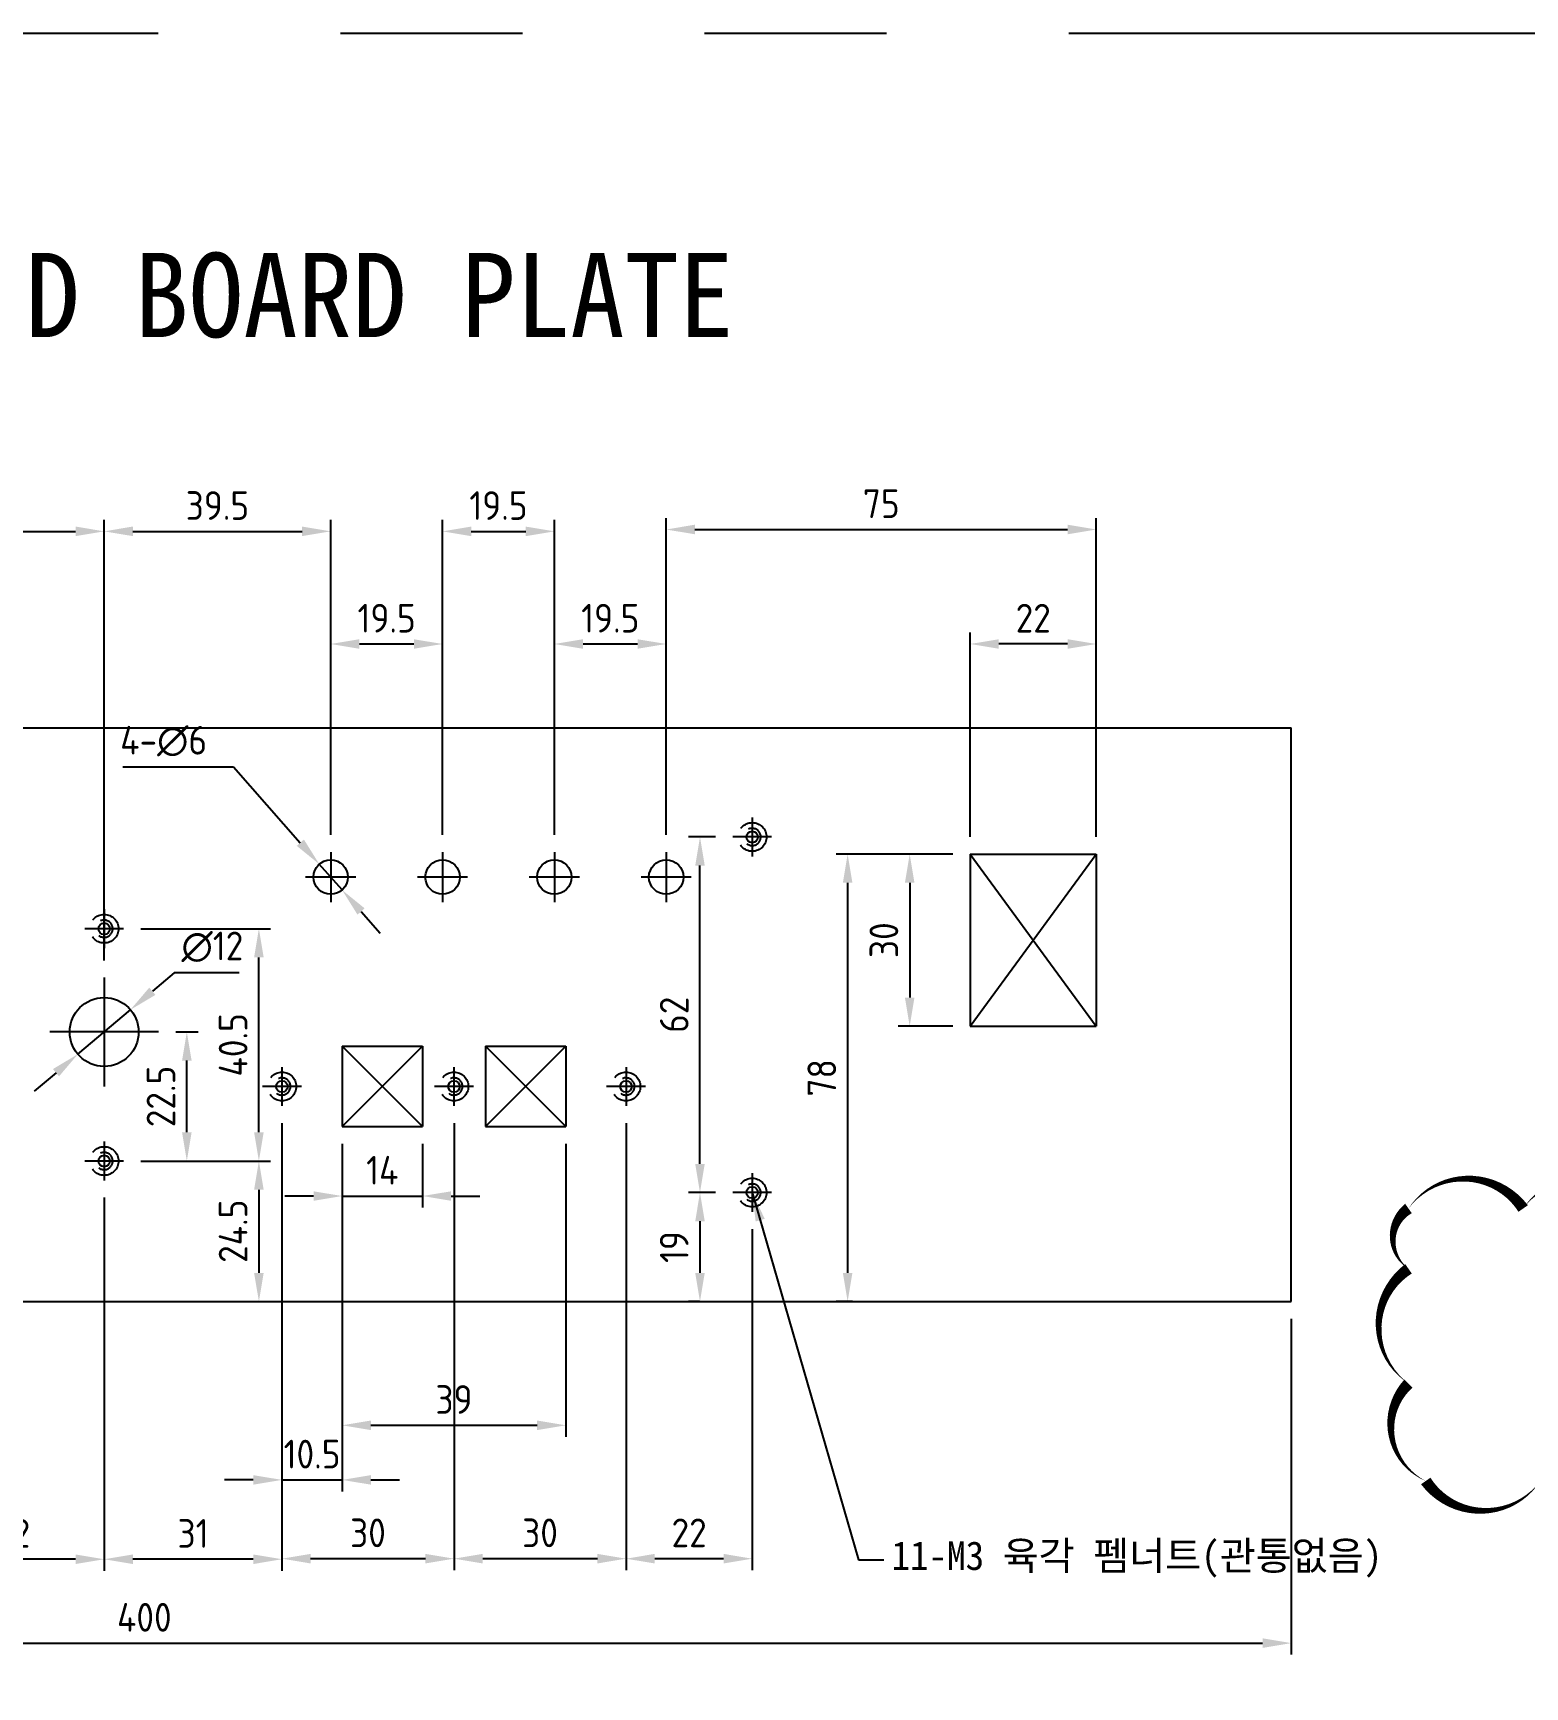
# Model space of a CAD drawing. Header units: millimetres. Extents: x 24815 to 37444, y -10619 to 6020.
# Drawn here: x 29106.8 to 29367, y 4553.1 to 4841.5 of the extents above; entities that cross this region are included whole.
import ezdxf

# ---------------------------------------------------------------- set-up
doc = ezdxf.new("R2010")
doc.units = ezdxf.units.MM
for name, pattern in [('CENTER', [50.8, 31.75, -6.35, 6.35, -6.35]), ('HIDDEN', [9.525, 6.35, -3.175]), ('PHANTOM2', [31.75, 15.875, -3.175, 3.175, -3.175, 3.175, -3.175])]:
    doc.linetypes.add(name, pattern=pattern)
doc.layers.add('CEN', color=1, linetype='CENTER')
doc.layers.add('CENTER', color=1, linetype='CENTER')
doc.styles.add('HAN', font='')
doc.styles.get("Standard").update_dxf_attribs({"font": 'ISOCP.SHX', "bigfont": 'WHGTXT.SHX'})
doc.styles.get('HAN').set_extended_font_data('GulimChe')
doc.dimstyles.new('PSTEK-2', dxfattribs={"dimtxt": 5, "dimasz": 5, "dimexe": 2, "dimexo": 3, "dimgap": 2, "dimtad": 1, "dimtoh": 1, "dimrnd": 0.05, "dimdsep": 46, "dimtxsty": 'Standard', "dimcen": 0, "dimclrt": 3, "dimadec": 1, "dimazin": 2, "dimtfac": 1, "dimtmove": 0, "dimatfit": 3, "dimfxl": 1, "dimtolj": 1, "dimtzin": 0, "dimarcsym": 0})

# ---------------------------------------------------------------- blocks, each defined once
blk = doc.blocks.new('*D528')
at = {"color": 0, "lineweight": -2, "transparency": 16777216}
for p, q in [((29079.24, 4692.8), (29079.24, 4756.58)), ((29119.24, 4679.78), (29119.24, 4756.58)), ((29084.24, 4754.58), (29114.24, 4754.58))]:
    blk.add_line(p, q, dxfattribs=at)
at = {"color": 0, "transparency": 16777216}
for points in [[(29084.24, 4755.42), (29084.24, 4753.75), (29079.24, 4754.58)], [(29114.24, 4755.42), (29114.24, 4753.75), (29119.24, 4754.58)]]:
    blk.add_solid(points, dxfattribs=at)
at = {"layer": 'Defpoints', "color": 0, "transparency": 16777216}
for p in [(29119.24, 4754.58), (29079.24, 4689.8), (29119.24, 4676.78)]:
    blk.add_point(p, dxfattribs=at)
at = {"color": 2, "transparency": 16777216, "insert": (29099.24, 4759.08), "char_height": 5, "attachment_point": 5}
blk.add_mtext('\\A1;40', dxfattribs=at)
blk = doc.blocks.new('*D530')
at = {"color": 0, "lineweight": -2, "transparency": 16777216}
for p, q in [((29150.24, 4651.41), (29150.24, 4587.2)), ((29160.74, 4647.8), (29160.74, 4587.2)), ((29145.24, 4589.2), (29140.24, 4589.2)), ((29150.24, 4589.2), (29160.74, 4589.2)), ((29165.74, 4589.2), (29170.74, 4589.2))]:
    blk.add_line(p, q, dxfattribs=at)
at = {"color": 0, "transparency": 16777216}
for points in [[(29145.24, 4590.03), (29145.24, 4588.37), (29150.24, 4589.2)], [(29165.74, 4590.03), (29165.74, 4588.37), (29160.74, 4589.2)]]:
    blk.add_solid(points, dxfattribs=at)
at = {"layer": 'Defpoints', "color": 0, "transparency": 16777216}
for p in [(29150.24, 4654.41), (29160.74, 4650.8), (29160.74, 4589.2)]:
    blk.add_point(p, dxfattribs=at)
at = {"color": 2, "transparency": 16777216, "insert": (29155.49, 4593.7), "char_height": 5, "attachment_point": 5}
blk.add_mtext('\\A1;10.5', dxfattribs=at)
blk = doc.blocks.new('*D531')
at = {"color": 0, "lineweight": -2, "transparency": 16777216}
for p, q in [((29087.24, 4647.91), (29087.24, 4573.37)), ((29119.24, 4638.41), (29119.24, 4573.37)), ((29114.24, 4575.37), (29092.24, 4575.37))]:
    blk.add_line(p, q, dxfattribs=at)
at = {"color": 0, "transparency": 16777216}
for points in [[(29092.24, 4576.2), (29092.24, 4574.53), (29087.24, 4575.37)], [(29114.24, 4576.2), (29114.24, 4574.53), (29119.24, 4575.37)]]:
    blk.add_solid(points, dxfattribs=at)
at = {"layer": 'Defpoints', "color": 0, "transparency": 16777216}
for p in [(29087.24, 4650.91), (29119.24, 4641.41), (29087.24, 4575.37)]:
    blk.add_point(p, dxfattribs=at)
at = {"color": 2, "transparency": 16777216, "insert": (29103.24, 4579.87), "char_height": 5, "attachment_point": 5}
blk.add_mtext('\\A1;32', dxfattribs=at)
blk = doc.blocks.new('*D532')
at = {"color": 0, "lineweight": -2, "transparency": 16777216}
for p, q in [((28926.24, 4617.3), (28926.24, 4558.74)), ((29326.24, 4617.3), (29326.24, 4558.74)), ((28931.24, 4560.74), (29321.24, 4560.74))]:
    blk.add_line(p, q, dxfattribs=at)
at = {"color": 0, "transparency": 16777216}
for points in [[(28931.24, 4561.58), (28931.24, 4559.91), (28926.24, 4560.74)], [(29321.24, 4561.58), (29321.24, 4559.91), (29326.24, 4560.74)]]:
    blk.add_solid(points, dxfattribs=at)
at = {"layer": 'Defpoints', "color": 0, "transparency": 16777216}
for p in [(28926.24, 4620.3), (29326.24, 4620.3), (29326.24, 4560.74)]:
    blk.add_point(p, dxfattribs=at)
at = {"color": 2, "transparency": 16777216, "insert": (29126.24, 4565.24), "char_height": 5, "attachment_point": 5}
blk.add_mtext('\\A1;400', dxfattribs=at)
blk = doc.blocks.new('*D544')
at = {"color": 0, "lineweight": -2, "transparency": 16777216}
for p, q in [((29131.46, 4677.62), (29127.64, 4674.4)), ((29142.76, 4677.62), (29131.46, 4677.62)), ((29114.65, 4663.42), (29123.82, 4671.17)), ((29110.84, 4660.2), (29107.02, 4656.97))]:
    blk.add_line(p, q, dxfattribs=at)
at = {"color": 0, "transparency": 16777216}
for points in [[(29127.1, 4675.03), (29128.18, 4673.76), (29123.82, 4671.17)], [(29110.3, 4660.83), (29111.37, 4659.56), (29114.65, 4663.42)]]:
    blk.add_solid(points, dxfattribs=at)
at = {"layer": 'Defpoints', "color": 0, "transparency": 16777216}
for p in [(29123.82, 4671.17), (29114.65, 4663.42)]:
    blk.add_point(p, dxfattribs=at)
at = {"color": 2, "transparency": 16777216, "insert": (29138.11, 4682.13), "char_height": 5, "attachment_point": 5}
blk.add_mtext('\\A1;∅12', dxfattribs=at)
blk = doc.blocks.new('*D545')
at = {"color": 0, "lineweight": -2, "transparency": 16777216}
for p, q in [((29131.72, 4667.3), (29135.65, 4667.3)), ((29133.65, 4649.8), (29133.65, 4662.3)), ((29127.63, 4644.8), (29135.65, 4644.8))]:
    blk.add_line(p, q, dxfattribs=at)
at = {"color": 0, "transparency": 16777216}
for points in [[(29132.82, 4662.3), (29134.49, 4662.3), (29133.65, 4667.3)], [(29132.82, 4649.8), (29134.49, 4649.8), (29133.65, 4644.8)]]:
    blk.add_solid(points, dxfattribs=at)
at = {"layer": 'Defpoints', "color": 0, "transparency": 16777216}
for p in [(29128.72, 4667.3), (29133.65, 4667.3), (29124.63, 4644.8)]:
    blk.add_point(p, dxfattribs=at)
at = {"color": 2, "transparency": 16777216, "insert": (29129.15, 4656.05), "char_height": 5, "attachment_point": 5, "rotation": 90}
blk.add_mtext('\\A1;22.5', dxfattribs=at)
blk = doc.blocks.new('*D546')
at = {"color": 0, "lineweight": -2, "transparency": 16777216}
for p, q in [((29119.24, 4679.78), (29119.24, 4756.58)), ((29158.74, 4701.67), (29158.74, 4756.58)), ((29124.24, 4754.58), (29153.74, 4754.58))]:
    blk.add_line(p, q, dxfattribs=at)
at = {"color": 0, "transparency": 16777216}
for points in [[(29124.24, 4755.42), (29124.24, 4753.75), (29119.24, 4754.58)], [(29153.74, 4755.42), (29153.74, 4753.75), (29158.74, 4754.58)]]:
    blk.add_solid(points, dxfattribs=at)
at = {"layer": 'Defpoints', "color": 0, "transparency": 16777216}
for p in [(29158.74, 4754.58), (29158.74, 4698.67), (29119.24, 4676.78)]:
    blk.add_point(p, dxfattribs=at)
at = {"color": 2, "transparency": 16777216, "insert": (29138.99, 4759.08), "char_height": 5, "attachment_point": 5}
blk.add_mtext('\\A1;39.5', dxfattribs=at)
blk = doc.blocks.new('*D547')
at = {"color": 0, "lineweight": -2, "transparency": 16777216}
for p, q in [((29125.63, 4685.3), (29148.22, 4685.3)), ((29146.22, 4649.8), (29146.22, 4680.3)), ((29127.63, 4644.8), (29148.22, 4644.8))]:
    blk.add_line(p, q, dxfattribs=at)
at = {"color": 0, "transparency": 16777216}
for points in [[(29145.38, 4680.3), (29147.05, 4680.3), (29146.22, 4685.3)], [(29145.38, 4649.8), (29147.05, 4649.8), (29146.22, 4644.8)]]:
    blk.add_solid(points, dxfattribs=at)
at = {"layer": 'Defpoints', "color": 0, "transparency": 16777216}
for p in [(29122.63, 4685.3), (29146.22, 4685.3), (29124.63, 4644.8)]:
    blk.add_point(p, dxfattribs=at)
at = {"color": 2, "transparency": 16777216, "insert": (29141.72, 4665.05), "char_height": 5, "attachment_point": 5, "rotation": 90}
blk.add_mtext('\\A1;40.5', dxfattribs=at)
blk = doc.blocks.new('*D548')
at = {"color": 0, "lineweight": -2, "transparency": 16777216}
for p, q in [((29125.63, 4644.8), (29148.22, 4644.8)), ((29146.22, 4639.8), (29146.22, 4625.3)), ((29122.24, 4620.3), (29148.22, 4620.3))]:
    blk.add_line(p, q, dxfattribs=at)
at = {"color": 0, "transparency": 16777216}
for points in [[(29145.38, 4639.8), (29147.05, 4639.8), (29146.22, 4644.8)], [(29145.38, 4625.3), (29147.05, 4625.3), (29146.22, 4620.3)]]:
    blk.add_solid(points, dxfattribs=at)
at = {"layer": 'Defpoints', "color": 0, "transparency": 16777216}
for p in [(29122.63, 4644.8), (29119.24, 4620.3), (29146.22, 4620.3)]:
    blk.add_point(p, dxfattribs=at)
at = {"color": 2, "transparency": 16777216, "insert": (29141.72, 4632.55), "char_height": 5, "attachment_point": 5, "rotation": 90}
blk.add_mtext('\\A1;24.5', dxfattribs=at)
blk = doc.blocks.new('*D549')
at = {"color": 0, "lineweight": -2, "transparency": 16777216}
for p, q in [((29180.24, 4651.41), (29180.24, 4573.47)), ((29210.24, 4651.41), (29210.24, 4573.47)), ((29185.24, 4575.47), (29205.24, 4575.47))]:
    blk.add_line(p, q, dxfattribs=at)
at = {"color": 0, "transparency": 16777216}
for points in [[(29185.24, 4576.3), (29185.24, 4574.63), (29180.24, 4575.47)], [(29205.24, 4576.3), (29205.24, 4574.63), (29210.24, 4575.47)]]:
    blk.add_solid(points, dxfattribs=at)
at = {"layer": 'Defpoints', "color": 0, "transparency": 16777216}
for p in [(29180.24, 4654.41), (29210.24, 4654.41), (29210.24, 4575.47)]:
    blk.add_point(p, dxfattribs=at)
at = {"color": 2, "transparency": 16777216, "insert": (29195.24, 4579.97), "char_height": 5, "attachment_point": 5}
blk.add_mtext('\\A1;30', dxfattribs=at)
blk = doc.blocks.new('*D550')
at = {"color": 0, "lineweight": -2, "transparency": 16777216}
for p, q in [((29150.24, 4651.41), (29150.24, 4573.47)), ((29180.24, 4651.41), (29180.24, 4573.47)), ((29155.24, 4575.47), (29175.24, 4575.47))]:
    blk.add_line(p, q, dxfattribs=at)
at = {"color": 0, "transparency": 16777216}
for points in [[(29155.24, 4576.3), (29155.24, 4574.63), (29150.24, 4575.47)], [(29175.24, 4576.3), (29175.24, 4574.63), (29180.24, 4575.47)]]:
    blk.add_solid(points, dxfattribs=at)
at = {"layer": 'Defpoints', "color": 0, "transparency": 16777216}
for p in [(29150.24, 4654.41), (29180.24, 4654.41), (29180.24, 4575.47)]:
    blk.add_point(p, dxfattribs=at)
at = {"color": 2, "transparency": 16777216, "insert": (29165.24, 4579.97), "char_height": 5, "attachment_point": 5}
blk.add_mtext('\\A1;30', dxfattribs=at)
blk = doc.blocks.new('*D551')
at = {"color": 0, "lineweight": -2, "transparency": 16777216}
for p, q in [((29210.24, 4649.41), (29210.24, 4573.46)), ((29232.24, 4632.91), (29232.24, 4573.46)), ((29227.24, 4575.46), (29215.24, 4575.46))]:
    blk.add_line(p, q, dxfattribs=at)
at = {"color": 0, "transparency": 16777216}
for points in [[(29215.24, 4576.3), (29215.24, 4574.63), (29210.24, 4575.46)], [(29227.24, 4576.3), (29227.24, 4574.63), (29232.24, 4575.46)]]:
    blk.add_solid(points, dxfattribs=at)
at = {"layer": 'Defpoints', "color": 0, "transparency": 16777216}
for p in [(29210.24, 4652.41), (29232.24, 4635.91), (29210.24, 4575.46)]:
    blk.add_point(p, dxfattribs=at)
at = {"color": 2, "transparency": 16777216, "insert": (29221.24, 4579.97), "char_height": 5, "attachment_point": 5}
blk.add_mtext('\\A1;22', dxfattribs=at)
blk = doc.blocks.new('*D552')
at = {"color": 0, "lineweight": -2, "transparency": 16777216}
for p, q in [((29150.24, 4651.41), (29150.24, 4573.37)), ((29119.24, 4638.41), (29119.24, 4573.37)), ((29145.24, 4575.37), (29124.24, 4575.37))]:
    blk.add_line(p, q, dxfattribs=at)
at = {"color": 0, "transparency": 16777216}
for points in [[(29124.24, 4576.2), (29124.24, 4574.53), (29119.24, 4575.37)], [(29145.24, 4576.2), (29145.24, 4574.53), (29150.24, 4575.37)]]:
    blk.add_solid(points, dxfattribs=at)
at = {"layer": 'Defpoints', "color": 0, "transparency": 16777216}
for p in [(29150.24, 4654.41), (29119.24, 4641.41), (29119.24, 4575.37)]:
    blk.add_point(p, dxfattribs=at)
at = {"color": 2, "transparency": 16777216, "insert": (29134.74, 4579.87), "char_height": 5, "attachment_point": 5}
blk.add_mtext('\\A1;31', dxfattribs=at)
blk = doc.blocks.new('*D553')
at = {"color": 0, "lineweight": -2, "transparency": 16777216}
for p, q in [((29270.24, 4701.3), (29270.24, 4736.94)), ((29287.24, 4734.94), (29275.24, 4734.94)), ((29292.24, 4701.3), (29292.24, 4736.94))]:
    blk.add_line(p, q, dxfattribs=at)
at = {"color": 0, "transparency": 16777216}
for points in [[(29275.24, 4735.77), (29275.24, 4734.11), (29270.24, 4734.94)], [(29287.24, 4735.77), (29287.24, 4734.11), (29292.24, 4734.94)]]:
    blk.add_solid(points, dxfattribs=at)
at = {"layer": 'Defpoints', "color": 0, "transparency": 16777216}
for p in [(29270.24, 4734.94), (29270.24, 4698.3), (29292.24, 4698.3)]:
    blk.add_point(p, dxfattribs=at)
at = {"color": 2, "transparency": 16777216, "insert": (29281.24, 4739.44), "char_height": 5, "attachment_point": 5}
blk.add_mtext('\\A1;22', dxfattribs=at)
blk = doc.blocks.new('*D554')
at = {"color": 0, "lineweight": -2, "transparency": 16777216}
for p, q in [((29217.24, 4703.67), (29217.24, 4756.9)), ((29222.24, 4754.9), (29287.24, 4754.9)), ((29292.24, 4701.3), (29292.24, 4756.9))]:
    blk.add_line(p, q, dxfattribs=at)
at = {"color": 0, "transparency": 16777216}
for points in [[(29222.24, 4755.74), (29222.24, 4754.07), (29217.24, 4754.9)], [(29287.24, 4755.74), (29287.24, 4754.07), (29292.24, 4754.9)]]:
    blk.add_solid(points, dxfattribs=at)
at = {"layer": 'Defpoints', "color": 0, "transparency": 16777216}
for p in [(29292.24, 4754.9), (29217.24, 4700.67), (29292.24, 4698.3)]:
    blk.add_point(p, dxfattribs=at)
at = {"color": 2, "transparency": 16777216, "insert": (29254.74, 4759.4), "char_height": 5, "attachment_point": 5}
blk.add_mtext('\\A1;75', dxfattribs=at)
blk = doc.blocks.new('*D555')
at = {"color": 0, "lineweight": -2, "transparency": 16777216}
for p, q in [((29265.24, 4698.3), (29257.7, 4698.3)), ((29259.7, 4693.3), (29259.7, 4673.3)), ((29267.24, 4668.3), (29257.7, 4668.3))]:
    blk.add_line(p, q, dxfattribs=at)
at = {"color": 0, "transparency": 16777216}
for points in [[(29258.86, 4693.3), (29260.53, 4693.3), (29259.7, 4698.3)], [(29258.86, 4673.3), (29260.53, 4673.3), (29259.7, 4668.3)]]:
    blk.add_solid(points, dxfattribs=at)
at = {"layer": 'Defpoints', "color": 0, "transparency": 16777216}
for p in [(29268.24, 4698.3), (29259.7, 4668.3), (29270.24, 4668.3)]:
    blk.add_point(p, dxfattribs=at)
at = {"color": 2, "transparency": 16777216, "insert": (29255.2, 4683.3), "char_height": 5, "attachment_point": 5, "rotation": 90}
blk.add_mtext('\\A1;30', dxfattribs=at)
blk = doc.blocks.new('*D556')
at = {"color": 0, "lineweight": -2, "transparency": 16777216}
for p, q in [((29197.74, 4701.67), (29197.74, 4736.94)), ((29202.74, 4734.94), (29212.24, 4734.94)), ((29217.24, 4701.67), (29217.24, 4736.94))]:
    blk.add_line(p, q, dxfattribs=at)
at = {"color": 0, "transparency": 16777216}
for points in [[(29202.74, 4735.77), (29202.74, 4734.11), (29197.74, 4734.94)], [(29212.24, 4735.77), (29212.24, 4734.11), (29217.24, 4734.94)]]:
    blk.add_solid(points, dxfattribs=at)
at = {"layer": 'Defpoints', "color": 0, "transparency": 16777216}
for p in [(29217.24, 4734.94), (29197.74, 4698.67), (29217.24, 4698.67)]:
    blk.add_point(p, dxfattribs=at)
at = {"color": 2, "transparency": 16777216, "insert": (29207.49, 4739.44), "char_height": 5, "attachment_point": 5}
blk.add_mtext('\\A1;19.5', dxfattribs=at)
blk = doc.blocks.new('*D557')
at = {"color": 0, "lineweight": -2, "transparency": 16777216}
for p, q in [((29158.74, 4703.67), (29158.74, 4736.94)), ((29163.74, 4734.94), (29173.24, 4734.94)), ((29178.24, 4703.67), (29178.24, 4736.94))]:
    blk.add_line(p, q, dxfattribs=at)
at = {"color": 0, "transparency": 16777216}
for points in [[(29163.74, 4735.77), (29163.74, 4734.11), (29158.74, 4734.94)], [(29173.24, 4735.77), (29173.24, 4734.11), (29178.24, 4734.94)]]:
    blk.add_solid(points, dxfattribs=at)
at = {"layer": 'Defpoints', "color": 0, "transparency": 16777216}
for p in [(29178.24, 4734.94), (29158.74, 4700.67), (29178.24, 4700.67)]:
    blk.add_point(p, dxfattribs=at)
at = {"color": 2, "transparency": 16777216, "insert": (29168.49, 4739.44), "char_height": 5, "attachment_point": 5}
blk.add_mtext('\\A1;19.5', dxfattribs=at)
blk = doc.blocks.new('*D558')
at = {"color": 0, "lineweight": -2, "transparency": 16777216}
for p, q in [((29178.24, 4701.67), (29178.24, 4756.58)), ((29197.74, 4701.67), (29197.74, 4756.58)), ((29183.24, 4754.58), (29192.74, 4754.58))]:
    blk.add_line(p, q, dxfattribs=at)
at = {"color": 0, "transparency": 16777216}
for points in [[(29183.24, 4755.41), (29183.24, 4753.74), (29178.24, 4754.58)], [(29192.74, 4755.41), (29192.74, 4753.74), (29197.74, 4754.58)]]:
    blk.add_solid(points, dxfattribs=at)
at = {"layer": 'Defpoints', "color": 0, "transparency": 16777216}
for p in [(29197.74, 4754.58), (29178.24, 4698.67), (29197.74, 4698.67)]:
    blk.add_point(p, dxfattribs=at)
at = {"color": 2, "transparency": 16777216, "insert": (29187.99, 4759.08), "char_height": 5, "attachment_point": 5}
blk.add_mtext('\\A1;19.5', dxfattribs=at)
blk = doc.blocks.new('*D559')
at = {"color": 0, "lineweight": -2, "transparency": 16777216}
for p, q in [((29122.49, 4713.5), (29141.78, 4713.5)), ((29141.78, 4713.5), (29153.44, 4700.29)), ((29160.72, 4692.05), (29156.75, 4696.55)), ((29164.03, 4688.3), (29167.34, 4684.55))]:
    blk.add_line(p, q, dxfattribs=at)
at = {"color": 0, "transparency": 16777216}
for points in [[(29154.07, 4700.85), (29152.82, 4699.74), (29156.75, 4696.55)], [(29164.66, 4688.85), (29163.41, 4687.75), (29160.72, 4692.05)]]:
    blk.add_solid(points, dxfattribs=at)
at = {"layer": 'Defpoints', "color": 0, "transparency": 16777216}
for p in [(29156.75, 4696.55), (29160.72, 4692.05)]:
    blk.add_point(p, dxfattribs=at)
at = {"color": 2, "transparency": 16777216, "insert": (29129.61, 4718), "char_height": 5, "attachment_point": 5}
blk.add_mtext('\\A1;4-∅6', dxfattribs=at)
blk = doc.blocks.new('*D560')
at = {"color": 0, "lineweight": -2, "transparency": 16777216}
for p, q in [((29160.74, 4647.8), (29160.74, 4636.69)), ((29174.74, 4647.8), (29174.74, 4636.69)), ((29155.74, 4638.69), (29150.74, 4638.69)), ((29160.74, 4638.69), (29174.74, 4638.69)), ((29179.74, 4638.69), (29184.74, 4638.69))]:
    blk.add_line(p, q, dxfattribs=at)
at = {"color": 0, "transparency": 16777216}
for points in [[(29155.74, 4639.52), (29155.74, 4637.86), (29160.74, 4638.69)], [(29179.74, 4639.52), (29179.74, 4637.86), (29174.74, 4638.69)]]:
    blk.add_solid(points, dxfattribs=at)
at = {"layer": 'Defpoints', "color": 0, "transparency": 16777216}
for p in [(29160.74, 4650.8), (29174.74, 4650.8), (29174.74, 4638.69)]:
    blk.add_point(p, dxfattribs=at)
at = {"color": 2, "transparency": 16777216, "insert": (29167.74, 4643.19), "char_height": 5, "attachment_point": 5}
blk.add_mtext('\\A1;14', dxfattribs=at)
blk = doc.blocks.new('*D561')
at = {"color": 0, "lineweight": -2, "transparency": 16777216}
for p, q in [((29225.85, 4639.3), (29221.13, 4639.3)), ((29223.13, 4634.3), (29223.13, 4625.3)), ((29223.03, 4620.3), (29221.13, 4620.3))]:
    blk.add_line(p, q, dxfattribs=at)
at = {"color": 0, "transparency": 16777216}
for points in [[(29222.3, 4634.3), (29223.96, 4634.3), (29223.13, 4639.3)], [(29222.3, 4625.3), (29223.96, 4625.3), (29223.13, 4620.3)]]:
    blk.add_solid(points, dxfattribs=at)
at = {"layer": 'Defpoints', "color": 0, "transparency": 16777216}
for p in [(29228.85, 4639.3), (29223.13, 4620.3), (29226.03, 4620.3)]:
    blk.add_point(p, dxfattribs=at)
at = {"color": 2, "transparency": 16777216, "insert": (29218.63, 4629.8), "char_height": 5, "attachment_point": 5, "rotation": 90}
blk.add_mtext('\\A1;19', dxfattribs=at)
blk = doc.blocks.new('*D562')
at = {"color": 0, "lineweight": -2, "transparency": 16777216}
for p, q in [((29225.85, 4701.3), (29221.13, 4701.3)), ((29223.13, 4644.3), (29223.13, 4696.3)), ((29225.85, 4639.3), (29221.13, 4639.3))]:
    blk.add_line(p, q, dxfattribs=at)
at = {"color": 0, "transparency": 16777216}
for points in [[(29222.3, 4696.3), (29223.96, 4696.3), (29223.13, 4701.3)], [(29222.3, 4644.3), (29223.96, 4644.3), (29223.13, 4639.3)]]:
    blk.add_solid(points, dxfattribs=at)
at = {"layer": 'Defpoints', "color": 0, "transparency": 16777216}
for p in [(29223.13, 4701.3), (29228.85, 4701.3), (29228.85, 4639.3)]:
    blk.add_point(p, dxfattribs=at)
at = {"color": 2, "transparency": 16777216, "insert": (29218.63, 4670.3), "char_height": 5, "attachment_point": 5, "rotation": 90}
blk.add_mtext('\\A1;62', dxfattribs=at)
blk = doc.blocks.new('*D563')
at = {"color": 0, "lineweight": -2, "transparency": 16777216}
for p, q in [((29267.24, 4698.3), (29246.88, 4698.3)), ((29248.88, 4693.3), (29248.88, 4625.3)), ((29249.75, 4620.3), (29246.88, 4620.3))]:
    blk.add_line(p, q, dxfattribs=at)
at = {"color": 0, "transparency": 16777216}
for points in [[(29248.04, 4693.3), (29249.71, 4693.3), (29248.88, 4698.3)], [(29248.04, 4625.3), (29249.71, 4625.3), (29248.88, 4620.3)]]:
    blk.add_solid(points, dxfattribs=at)
at = {"layer": 'Defpoints', "color": 0, "transparency": 16777216}
for p in [(29270.24, 4698.3), (29248.88, 4620.3), (29252.75, 4620.3)]:
    blk.add_point(p, dxfattribs=at)
at = {"color": 2, "transparency": 16777216, "insert": (29244.38, 4659.3), "char_height": 5, "attachment_point": 5, "rotation": 90}
blk.add_mtext('\\A1;78', dxfattribs=at)
blk = doc.blocks.new('*D564')
at = {"color": 0, "lineweight": -2, "transparency": 16777216}
for p, q in [((29160.74, 4647.8), (29160.74, 4596.72)), ((29199.74, 4647.8), (29199.74, 4596.72)), ((29165.74, 4598.72), (29194.74, 4598.72))]:
    blk.add_line(p, q, dxfattribs=at)
at = {"color": 0, "transparency": 16777216}
for points in [[(29165.74, 4599.55), (29165.74, 4597.89), (29160.74, 4598.72)], [(29194.74, 4599.55), (29194.74, 4597.89), (29199.74, 4598.72)]]:
    blk.add_solid(points, dxfattribs=at)
at = {"layer": 'Defpoints', "color": 0, "transparency": 16777216}
for p in [(29160.74, 4650.8), (29199.74, 4650.8), (29199.74, 4598.72)]:
    blk.add_point(p, dxfattribs=at)
at = {"color": 2, "transparency": 16777216, "insert": (29180.24, 4603.22), "char_height": 5, "attachment_point": 5}
blk.add_mtext('\\A1;39', dxfattribs=at)

msp = doc.modelspace()

# ---------------------------------------------------------------- linework, layer by layer
at = {"color": 3}
for p, q in [((28926.23726, 4720.29749), (29326.2373, 4720.29749)), ((29326.2373, 4620.29749), (29326.2373, 4720.29749)), ((29270.2373, 4698.29749), (29292.2373, 4698.29749)), ((29270.2373, 4698.29749), (29270.2373, 4668.29749)), ((29292.2373, 4698.29749), (29292.2373, 4668.29749)), ((29270.2373, 4668.29749), (29292.2373, 4668.29749)), ((29160.7373, 4664.79749), (29160.7373, 4650.79749)), ((29160.7373, 4664.79749), (29174.7373, 4664.79749)), ((29174.7373, 4664.79749), (29174.7373, 4650.79749)), ((29185.7373, 4664.79749), (29199.7373, 4664.79749)), ((29185.7373, 4664.79749), (29185.7373, 4650.79749)), ((29199.7373, 4664.79749), (29199.7373, 4650.79749)), ((29160.7373, 4650.79749), (29174.7373, 4650.79749)), ((29185.7373, 4650.79749), (29199.7373, 4650.79749)), ((28926.23726, 4620.29749), (29326.2373, 4620.29749))]:
    msp.add_line(p, q, dxfattribs=at)
for p, q in [((29270.2373, 4668.29749), (29292.2373, 4698.29749)), ((29270.2373, 4698.29749), (29292.2373, 4668.29749)), ((29160.7373, 4664.79749), (29174.7373, 4650.79749)), ((29174.7373, 4664.79749), (29160.7373, 4650.79749)), ((29185.7373, 4664.79749), (29199.7373, 4650.79749)), ((29199.7373, 4664.79749), (29185.7373, 4650.79749)), ((29150.2373, 4650.40895), (29150.2373, 4617.68313))]:
    msp.add_line(p, q)
at = {"color": 1, "linetype": 'PHANTOM2', "ltscale": 10}
msp.add_lwpolyline([(28652.42578, 4841.45387), (30101.88189, 4841.45387), (30101.88189, 3674.05911), (28652.42578, 3674.05911)], close=True, dxfattribs=at)
at = {"color": 6}
msp.add_lwpolyline([(29346.67085, 4636.51805, 0, 2, -0.52056705), (29366.67085, 4636.51805, 0, 2, -0.52056705), (29386.67085, 4636.51805, 0, 2, -0.52056705), (29406.67085, 4636.51805, 0, 2, -0.52056705), (29426.67085, 4636.51805, 0, 2, -0.52056705), (29434.42096, 4624.26816, 0, 2, -0.52056705), (29434.42096, 4604.26816, 0, 2, -0.52056705), (29429.67671, 4589.01242, 0, 2, -0.52056705), (29409.67671, 4589.01242, 0, 2, -0.52056705), (29389.67671, 4589.01242, 0, 2, -0.52056705), (29369.67671, 4589.01242, 0, 2, -0.52056705), (29349.67671, 4589.01242, 0, 2, -0.52056705), (29346.67085, 4606.00656, 0, 2, -0.52056705), (29346.67085, 4626.00656, 0, 2, -0.52056705)], format="xyseb", close=True, dxfattribs=at)
at = {"color": 0, "linetype": 'HIDDEN'}
for centre in [(29232.2373, 4701.29749), (29119.2373, 4685.29749), (29150.2373, 4657.79749), (29180.2373, 4657.79749), (29210.2373, 4657.79749), (29119.2373, 4644.79749), (29232.2373, 4639.29749)]:
    msp.add_circle(centre, 2.5, dxfattribs=at)
at = {"color": 3}
for centre, radius in [((29232.2373, 4701.29749), 1), ((29158.7373, 4694.29749), 3), ((29178.2373, 4694.29749), 3), ((29197.7373, 4694.29749), 3), ((29217.2373, 4694.29749), 3), ((29119.2373, 4685.29749), 1), ((29119.2373, 4667.29749), 6), ((29150.2373, 4657.79749), 1), ((29180.2373, 4657.79749), 1), ((29210.2373, 4657.79749), 1), ((29119.2373, 4644.79749), 1), ((29232.2373, 4639.29749), 1)]:
    msp.add_circle(centre, radius, dxfattribs=at)
at = {"color": 0, "linetype": 'HIDDEN'}
for centre in [(29232.2373, 4701.29749), (29119.2373, 4685.29749), (29150.2373, 4657.79749), (29180.2373, 4657.79749), (29210.2373, 4657.79749), (29119.2373, 4644.79749), (29232.2373, 4639.29749)]:
    msp.add_arc(centre, 1.5, 231.8823145, 126.6676113, dxfattribs=at)
at = {"layer": 'CEN', "color": 1, "linetype": 'CENTER'}
for p, q in [((29119.2373, 4676.7819), (29119.2373, 4657.81308)), ((29128.72171, 4667.29749), (29109.75289, 4667.29749))]:
    msp.add_line(p, q, dxfattribs=at)
at = {"layer": 'CENTER', "linetype": 'CENTER'}
for p, q in [((29232.2373, 4704.68603), (29232.2373, 4697.90895)), ((29235.62584, 4701.29749), (29228.84876, 4701.29749)), ((29158.7373, 4698.67355), (29158.7373, 4689.92143)), ((29178.2373, 4698.67355), (29178.2373, 4689.92143)), ((29197.7373, 4698.67355), (29197.7373, 4689.92143)), ((29217.2373, 4698.67355), (29217.2373, 4689.92143)), ((29163.11336, 4694.29749), (29154.36124, 4694.29749)), ((29182.61336, 4694.29749), (29173.86124, 4694.29749)), ((29202.11336, 4694.29749), (29193.36124, 4694.29749)), ((29221.61336, 4694.29749), (29212.86124, 4694.29749)), ((29119.2373, 4688.68603), (29119.2373, 4681.90895)), ((29122.62584, 4685.29749), (29115.84876, 4685.29749)), ((29150.2373, 4661.18603), (29150.2373, 4654.40895)), ((29180.2373, 4661.18603), (29180.2373, 4654.40895)), ((29210.2373, 4661.18603), (29210.2373, 4654.40895)), ((29153.62584, 4657.79749), (29146.84876, 4657.79749)), ((29183.62584, 4657.79749), (29176.84876, 4657.79749)), ((29213.62584, 4657.79749), (29206.84876, 4657.79749)), ((29119.2373, 4648.18603), (29119.2373, 4641.40895)), ((29122.62584, 4644.79749), (29115.84876, 4644.79749)), ((29232.2373, 4642.68603), (29232.2373, 4635.90895)), ((29235.62584, 4639.29749), (29228.84876, 4639.29749))]:
    msp.add_line(p, q, dxfattribs=at)

# ---------------------------------------------------------------- texts
at = {"color": 2, "style": 'HAN'}
msp.add_text('전면DOOR LCD BOARD PLATE', height=14.7, dxfattribs=at).set_placement((29002.09497, 4788.43871))
at = {"color": 2, "insert": (29256.5286, 4578.49755), "char_height": 5, "attachment_point": 1, "style": 'HAN'}
msp.add_mtext('11-M3 육각 펨너트(관통없음)', dxfattribs=at)

# ---------------------------------------------------------------- dimensions: what is measured, and where the dimension line sits
for base, p1, p2, picture, middle in [((29119.2373, 4754.58415), (29079.2373, 4689.79749), (29119.2373, 4676.7819), '*D528', (29099.2373, 4759.08415)), ((29158.7373, 4754.58415), (29119.2373, 4676.7819), (29158.7373, 4698.67355), '*D546', (29138.9873, 4759.08415)), ((29197.7373, 4754.57722), (29178.2373, 4698.67355), (29197.7373, 4698.67355), '*D558', (29187.9873, 4759.07722)), ((29292.2373, 4754.90477), (29217.2373, 4700.67355), (29292.2373, 4698.29749), '*D554', (29254.7373, 4759.40477)), ((29178.2373, 4734.9384), (29158.7373, 4700.67355), (29178.2373, 4700.67355), '*D557', (29168.4873, 4739.4384)), ((29217.2373, 4734.93991), (29197.7373, 4698.67355), (29217.2373, 4698.67355), '*D556', (29207.4873, 4739.43991)), ((29119.2373, 4575.36606), (29150.2373, 4654.40895), (29119.2373, 4641.40895), '*D552', (29134.7373, 4579.86606)), ((29180.2373, 4575.46755), (29150.2373, 4654.40895), (29180.2373, 4654.40895), '*D550', (29165.2373, 4579.96755)), ((29210.2373, 4575.46755), (29180.2373, 4654.40895), (29210.2373, 4654.40895), '*D549', (29195.2373, 4579.96755)), ((29210.2373, 4575.46481), (29232.2373, 4635.90895), (29210.2373, 4652.40895), '*D551', (29221.2373, 4579.9653)), ((29087.2373, 4575.36606), (29119.2373, 4641.40895), (29087.2373, 4650.90895), '*D531', (29103.2373, 4579.86655)), ((29174.7373, 4638.69052), (29160.7373, 4650.79749), (29174.7373, 4650.79749), '*D560', (29167.7373, 4643.19052)), ((29326.2373, 4560.74208), (28926.23726, 4620.29749), (29326.2373, 4620.29749), '*D532', (29126.23728, 4565.24208))]:
    dim = msp.add_linear_dim(base=base, p1=p1, p2=p2, dimstyle='PSTEK-2', override={"dimclrt": 2})
    dim.commit()
    dim.dimension.update_dxf_attribs({"geometry": picture, "text_midpoint": middle})
for base, p1, p2, picture, middle in [((29270.2373, 4734.93991), (29292.2373, 4698.29749), (29270.2373, 4698.29749), '*D553', (29281.2373, 4734.93991)), ((29160.7373, 4589.20053), (29150.2373, 4654.40895), (29160.7373, 4650.79749), '*D530', (29155.4873, 4589.20053)), ((29199.7373, 4598.71999), (29160.7373, 4650.79749), (29199.7373, 4650.79749), '*D564', (29180.2373, 4598.71999))]:
    dim = msp.add_linear_dim(base=base, p1=p1, p2=p2, dimstyle='PSTEK-2', override={"dimclrt": 2})
    dim.commit()
    dim.dimension.update_dxf_attribs({"geometry": picture, "text_midpoint": middle, "dimtype": 160})
dim = msp.add_diameter_dim_2p(p1=(29160.72308, 4692.04878), p2=(29156.75152, 4696.5462), text='4-<>', dimstyle='PSTEK-2', override={"dimclrt": 2})
dim.commit()
dim.dimension.update_dxf_attribs({"geometry": '*D559', "text_midpoint": (29129.61069, 4713.50306), "dimtype": 163})
for base, p1, p2, picture, middle in [((29223.13013, 4701.29749), (29228.84876, 4639.29749), (29228.84876, 4701.29749), '*D562', (29218.62964, 4670.29749)), ((29248.87794, 4620.29749), (29270.2373, 4698.29749), (29252.74795, 4620.29749), '*D563', (29244.37794, 4659.29749)), ((29259.69663, 4668.29749), (29268.2373, 4698.29749), (29270.2373, 4668.29749), '*D555', (29255.19663, 4683.29749)), ((29146.21605, 4685.29749), (29124.62584, 4644.79749), (29122.62584, 4685.29749), '*D547', (29141.71605, 4665.04749)), ((29133.65438, 4667.29749), (29124.62584, 4644.79749), (29128.72171, 4667.29749), '*D545', (29129.15389, 4656.04749)), ((29146.21605, 4620.29749), (29122.62584, 4644.79749), (29119.2373, 4620.29749), '*D548', (29141.71556, 4632.54749)), ((29223.13013, 4620.29749), (29228.84876, 4639.29749), (29226.02722, 4620.29749), '*D561', (29218.63013, 4629.79749))]:
    dim = msp.add_linear_dim(base=base, p1=p1, p2=p2, angle=90, dimstyle='PSTEK-2', override={"dimclrt": 2})
    dim.commit()
    dim.dimension.update_dxf_attribs({"geometry": picture, "text_midpoint": middle})
dim = msp.add_diameter_dim_2p(p1=(29114.65445, 4663.42483), p2=(29123.82015, 4671.17016), dimstyle='PSTEK-2', override={"dimclrt": 2})
dim.commit()
dim.dimension.update_dxf_attribs({"geometry": '*D544', "text_midpoint": (29138.10837, 4682.12509)})

# ---------------------------------------------------------------- leaders
msp.add_leader([(29232.2373, 4639.29749), (29250.75456, 4575.26553), (29255.16549, 4575.26553)], dimstyle='PSTEK-2')

doc.saveas('drawing.dxf')
